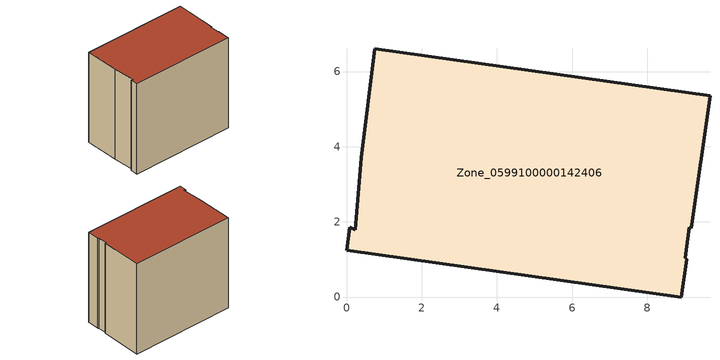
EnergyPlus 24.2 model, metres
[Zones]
Zone_0599100000142406
 floor ground (C_G): 0.23,1.8 0.39,3.71 0.75,6.6 9.67,5.35 9.17,1.84 9.12,1.86 9.01,1.05 9.05,1 8.91,0 0,1.25 0.09,1.86 z0
 wall outside (C_F): 0.75,6.6 0.39,3.71 0.23,1.8 0.09,1.86 0,1.25 8.91,0 9.05,1 9.01,1.05 9.12,1.86 9.17,1.84 9.67,5.35 0.75,6.6 z0:8.21
 roof outside (C_R): 9.17,1.84 9.67,5.35 0.75,6.6 0.39,3.71 0.23,1.8 0.09,1.86 0,1.25 8.91,0 9.05,1 9.01,1.05 9.12,1.86 z8.21
[BUILDING]
Pand.0599100000142406: North Axis=0; Terrain=City; Loads Convergence Tolerance Value=0.04; Temperature Convergence Tolerance Value=0.4; Solar Distribution=FullExterior; Maximum Number of Warmup Days=25; Minimum Number of Warmup Days=1
[Site:Location]
Rotterdam.The.Hague.AP_ZH_NLD Design_Conditions: Latitude=51.96; Longitude=4.45; Time Zone=1; Elevation=-4.5
[SITE:GROUNDTEMPERATURE:BUILDINGSURFACE]
18, 18, 18, 18, 18, 18, 18, 18, 18, 18, 18, 18
[MATERIAL] Thermal Absorptance=0.9; Solar Absorptance=0.7; Visible Absorptance=0.7
Name | Roughness | Thickness | Conductivity | Density | Specific Heat
G.TI.1975-1991 | MediumSmooth | 0.15 | 0.288461 | 540 | 1210
F.TI.1975-1991 | Rough | 0.3 | 0.230769 | 1920 | 840
R.TI.1975-1991 | MediumRough | 0.2 | 0.153846 | 1500 | 1000
[CONSTRUCTION]
C_G: G.TI.1975-1991
C_F: F.TI.1975-1991
C_R: R.TI.1975-1991
[ZONE]
Zone_0599100000142406: Type=1; Multiplier=1; Ceiling Height=Autocalculate; Volume=Autocalculate; Floor Area=autocalculate; Part of Total Floor Area=Yes
[ZONEINFILTRATION:DESIGNFLOWRATE]
Infil_Zone_0599100000142406: Zone or ZoneList or Space or SpaceList=Zone_0599100000142406; Schedule=AlwaysOn; Design Flow Rate Calculation Method=Flow/Area; Flow Rate per Floor Area=0.003; Constant Term Coefficient=1; Temperature Term Coefficient=0; Velocity Term Coefficient=0; Velocity Squared Term Coefficient=0
[HVACTEMPLATE:ZONE:IDEALLOADSAIRSYSTEM]
Zone_0599100000142406: Maximum Heating Supply Air Temperature=50; Minimum Cooling Supply Air Temperature=13; Maximum Heating Supply Air Humidity Ratio=0.0156; Minimum Cooling Supply Air Humidity Ratio=0.0077; Heating Limit=NoLimit; Cooling Limit=NoLimit; Dehumidification Control Type=ConstantSensibleHeatRatio; Cooling Sensible Heat Ratio=0.7; Dehumidification Setpoint=60; Humidification Control Type=None; Humidification Setpoint=30; Outdoor Air Method=None; Outdoor Air Flow Rate per Person=0.00944; Outdoor Air Flow Rate per Zone Floor Area=0; Outdoor Air Flow Rate per Zone=0; Demand Controlled Ventilation Type=None; Outdoor Air Economizer Type=NoEconomizer; Heat Recovery Type=None; Sensible Heat Recovery Effectiveness=0.7; Latent Heat Recovery Effectiveness=0.65
[ZONECONTROL:THERMOSTAT]
ThermostatControl_Zone_0599100000142406: Zone or ZoneList=Zone_0599100000142406; Control Type Schedule=DualSetpointControlType; Control 1=Thermostat_Zone_0599100000142406; Temperature Difference Between Cutout And Setpoint=0
[THERMOSTATSETPOINT:DUALSETPOINT]
Thermostat_Zone_0599100000142406: Heating Setpoint Temperature Schedule=HeatingSetpoint_Zone_0599100000142406; Cooling Setpoint Temperature Schedule=CoolingSetpoint_Zone_0599100000142406
[SCHEDULE:COMPACT]
HeatingSetpoint_Zone_0599100000142406: Through: 12/31, For: AllDays, Until: 24:00, 21
CoolingSetpoint_Zone_0599100000142406: Through: 12/31, For: AllDays, Until: 24:00, 24
DualSetpointControlType: Through: 12/31, For: AllDays, Until: 24:00, 4
AlwaysOn: Through: 12/31, For: AllDays, Until: 24:00, 1
